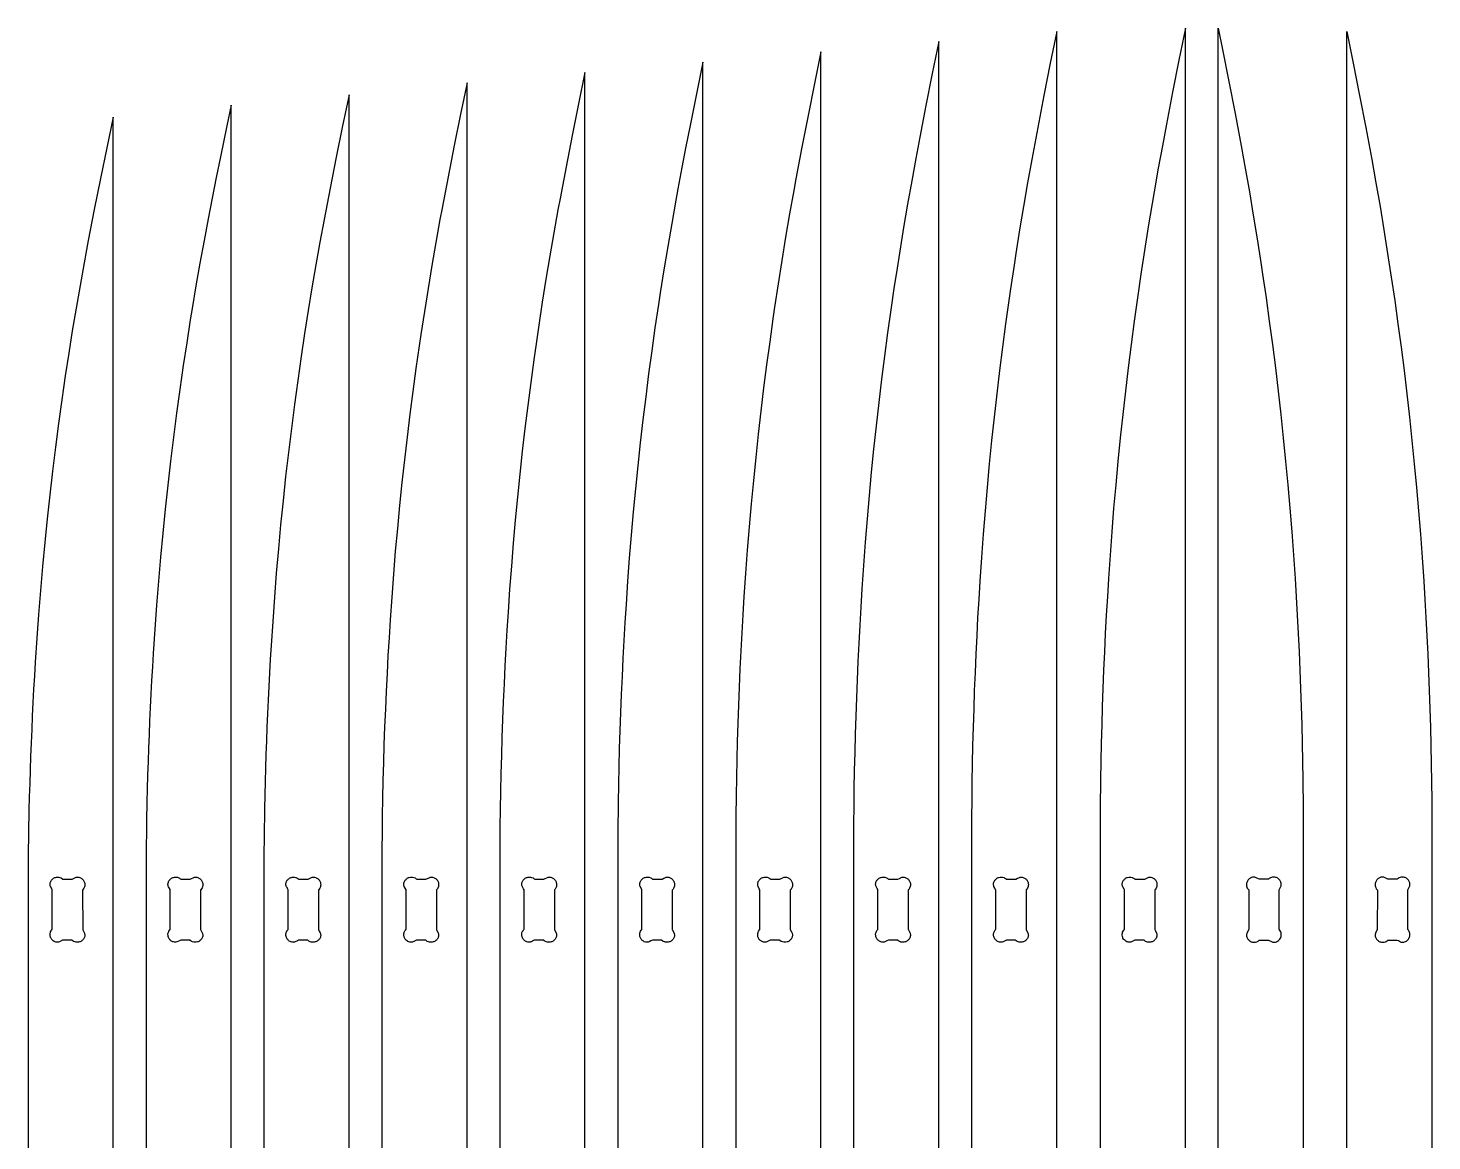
# Model space of a CAD drawing. Extents: x 141.1 to 183.9, y -70.4 to -35.8.
# Drawn here: x 158.1 to 163.87, y -40.63 to -36.05 of the extents above; entities that cross this region are included whole.
import ezdxf

# ---------------------------------------------------------------- set-up
doc = ezdxf.new("R2010")
doc.units = 0
doc.layers.get('0').update_dxf_attribs({"linetype": 'CONTINUOUS'})
doc.layers.add('SECTIONCUTEDGES', color=18, linetype='CONTINUOUS')

msp = doc.modelspace()

# ---------------------------------------------------------------- linework, layer by layer
msp.add_lwpolyline([(163.1609, -39.8011), (163.1613, -39.8009), (163.1981, -39.8008), (163.2134, -39.8081), (163.2162, -39.8091), (163.2176, -39.8094), (163.2205, -39.8098), (163.222, -39.8098), (163.2249, -39.8096), (163.2278, -39.8091), (163.232, -39.8076), (163.2361, -39.8056), (163.2398, -39.803), (163.243, -39.7999), (163.2459, -39.7964), (163.2481, -39.7925), (163.2493, -39.7897), (163.2507, -39.7854), (163.2513, -39.7809), (163.2514, -39.7794), (163.2512, -39.7748), (163.2504, -39.7705), (163.2489, -39.7663), (163.2469, -39.7624), (163.2443, -39.7588), (163.2429, -39.7577), (163.2424, -39.757), (163.2423, -39.5953), (163.2424, -39.5947), (163.2496, -39.58), (163.2506, -39.5773), (163.2511, -39.5745), (163.2513, -39.5716), (163.2512, -39.5687), (163.251, -39.5673), (163.2498, -39.5631), (163.2487, -39.5603), (163.2473, -39.5577), (163.2457, -39.5552), (163.2439, -39.5529), (163.2418, -39.5507), (163.2396, -39.5488), (163.2372, -39.5471), (163.2346, -39.5456), (163.2319, -39.5443), (163.2291, -39.5434), (163.2247, -39.5424), (163.2201, -39.542), (163.2156, -39.5424), (163.2111, -39.5433), (163.2074, -39.5446), (163.202, -39.5478), (163.2, -39.5495), (163.199, -39.5507), (163.1617, -39.5512), (163.158, -39.5497), (163.1478, -39.5444), (163.1451, -39.5433), (163.1423, -39.5425), (163.1394, -39.5421), (163.138, -39.5421), (163.1351, -39.5422), (163.1337, -39.5425), (163.1295, -39.5436), (163.1267, -39.5447), (163.1241, -39.5461), (163.1216, -39.5477), (163.1193, -39.5496), (163.1171, -39.5516), (163.1152, -39.5538), (163.1135, -39.5563), (163.112, -39.5588), (163.1107, -39.5615), (163.1098, -39.5643), (163.1088, -39.5687), (163.1084, -39.5733), (163.1088, -39.5779), (163.1097, -39.5824), (163.1102, -39.5838), (163.1117, -39.5874), (163.1124, -39.5888), (163.1146, -39.592), (163.1174, -39.5949), (163.1176, -39.7566), (163.1171, -39.7582), (163.1148, -39.763), (163.1102, -39.7719), (163.1093, -39.7746), (163.1087, -39.7774), (163.1085, -39.7789), (163.1085, -39.7817), (163.1089, -39.7846), (163.11, -39.7889), (163.1111, -39.7916), (163.1125, -39.7942), (163.1141, -39.7967), (163.116, -39.799), (163.118, -39.8012), (163.1202, -39.8031), (163.1227, -39.8048), (163.1252, -39.8063), (163.1279, -39.8076), (163.1307, -39.8085), (163.1336, -39.8093), (163.1366, -39.8097), (163.1412, -39.8098), (163.1458, -39.8093), (163.1502, -39.8081), (163.1538, -39.8066), (163.1559, -39.8055), (163.1597, -39.8026)], close=True)
at = {"layer": 'SECTIONCUTEDGES'}
for points in [[(162.3289, -45.1969), (162.3289, -36.068), (162.3023, -36.1994), (162.2763, -36.3309), (162.2678, -36.3748), (162.2429, -36.5065), (162.2266, -36.5944), (162.2093, -36.6908), (162.1926, -36.7873), (162.1765, -36.8838), (162.1611, -36.9805), (162.1536, -37.0289), (162.1391, -37.1257), (162.1321, -37.1741), (162.1188, -37.2697), (162.1061, -37.3654), (162.094, -37.4612), (162.0825, -37.5571), (162.0717, -37.653), (162.0614, -37.749), (162.0518, -37.8451), (162.0428, -37.9412), (162.0345, -38.0374), (162.0268, -38.1336), (162.0197, -38.2299), (162.0132, -38.3263), (162.0086, -38.4012), (162.0043, -38.4761), (162.0003, -38.5511), (161.9967, -38.6261), (161.9934, -38.7011), (161.9905, -38.7761), (161.9879, -38.8512), (161.9856, -38.9262), (161.9837, -39.0013), (161.9821, -39.0763), (161.9808, -39.1514), (161.9799, -39.2265), (161.9793, -39.2961), (161.9793, -41.993)], [(162.8572, -45.1969), (162.8572, -36.0546), (162.8306, -36.1862), (162.8047, -36.3179), (162.7794, -36.4498), (162.763, -36.5378), (162.7462, -36.63), (162.7292, -36.7266), (162.7209, -36.7749), (162.7049, -36.8716), (162.6894, -36.9684), (162.6746, -37.0653), (162.6605, -37.1623), (162.6471, -37.2581), (162.6344, -37.3539), (162.6223, -37.4499), (162.6108, -37.5459), (162.6, -37.6419), (162.5898, -37.7381), (162.5801, -37.8343), (162.5712, -37.9306), (162.5628, -38.0269), (162.5551, -38.1233), (162.548, -38.2197), (162.5415, -38.3162), (162.5369, -38.3912), (162.5326, -38.4663), (162.5286, -38.5414), (162.525, -38.6165), (162.5217, -38.6916), (162.5188, -38.7667), (162.5162, -38.8418), (162.5139, -38.917), (162.512, -38.9922), (162.5104, -39.0673), (162.5091, -39.1425), (162.5079, -39.256), (162.5076, -39.2874), (162.5076, -41.9883)], [(162.992, -45.1969), (162.992, -36.0546), (163.0099, -36.1423), (163.036, -36.274), (163.0615, -36.4058), (163.0862, -36.5378), (163.1031, -36.63), (163.1201, -36.7266), (163.1364, -36.8232), (163.1522, -36.92), (163.1673, -37.0169), (163.1746, -37.0653), (163.1888, -37.1623), (163.2021, -37.2581), (163.2148, -37.3539), (163.2269, -37.4499), (163.2384, -37.5459), (163.2493, -37.6419), (163.2595, -37.7381), (163.2691, -37.8343), (163.2781, -37.9306), (163.2864, -38.0269), (163.2942, -38.1233), (163.3013, -38.2197), (163.3077, -38.3162), (163.3124, -38.3912), (163.3167, -38.4663), (163.3206, -38.5414), (163.3242, -38.6165), (163.3275, -38.6916), (163.3304, -38.7667), (163.3331, -38.8418), (163.3353, -38.917), (163.3373, -38.9922), (163.3389, -39.0673), (163.3401, -39.1425), (163.3414, -39.256), (163.3416, -39.2874), (163.3416, -41.9883)], [(163.5203, -45.1969), (163.5203, -36.068), (163.547, -36.1994), (163.5729, -36.3309), (163.5981, -36.4626), (163.6226, -36.5944), (163.64, -36.6908), (163.6567, -36.7873), (163.6727, -36.8838), (163.6881, -36.9805), (163.7029, -37.0773), (163.7171, -37.1741), (163.7304, -37.2697), (163.7432, -37.3654), (163.7553, -37.4612), (163.7667, -37.5571), (163.7776, -37.653), (163.7878, -37.749), (163.7974, -37.8451), (163.8064, -37.9412), (163.8148, -38.0374), (163.8225, -38.1336), (163.8296, -38.2299), (163.8361, -38.3263), (163.8407, -38.4012), (163.845, -38.4761), (163.8489, -38.5511), (163.8525, -38.6261), (163.8558, -38.7011), (163.8588, -38.7761), (163.8614, -38.8512), (163.8637, -38.9262), (163.8656, -39.0013), (163.8672, -39.0763), (163.8684, -39.1514), (163.8694, -39.2265), (163.8699, -39.2961), (163.8699, -41.993)], [(161.8445, -45.1969), (161.8445, -36.1104), (161.8179, -36.2411), (161.792, -36.3721), (161.7667, -36.5032), (161.7503, -36.5906), (161.7335, -36.6823), (161.7165, -36.7783), (161.7001, -36.8743), (161.6844, -36.9705), (161.6693, -37.0668), (161.6619, -37.1149), (161.6478, -37.2113), (161.6344, -37.3065), (161.6217, -37.4018), (161.6096, -37.4971), (161.5981, -37.5925), (161.5873, -37.688), (161.5771, -37.7836), (161.5674, -37.8792), (161.5585, -37.9749), (161.5501, -38.0706), (161.5424, -38.1664), (161.5353, -38.2623), (161.5288, -38.3582), (161.5242, -38.4327), (161.5199, -38.5073), (161.5159, -38.582), (161.5123, -38.6566), (161.509, -38.7313), (161.5061, -38.8059), (161.5035, -38.8806), (161.5012, -38.9553), (161.4993, -39.03), (161.4977, -39.1047), (161.4964, -39.1794), (161.4955, -39.2542), (161.495, -39.3175), (161.4949, -42.0078)], [(160.8758, -45.1969), (160.8758, -36.1951), (160.8491, -36.3247), (160.8232, -36.4544), (160.8063, -36.5409), (160.7897, -36.6276), (160.7735, -36.7143), (160.7647, -36.7617), (160.7477, -36.8568), (160.7314, -36.9519), (160.7156, -37.0472), (160.7005, -37.1426), (160.6932, -37.1903), (160.679, -37.2858), (160.6657, -37.3801), (160.653, -37.4744), (160.6409, -37.5689), (160.6294, -37.6634), (160.6185, -37.758), (160.6083, -37.8527), (160.5987, -37.9474), (160.5897, -38.0422), (160.5814, -38.1371), (160.5736, -38.232), (160.5665, -38.327), (160.5601, -38.422), (160.5554, -38.4958), (160.5511, -38.5698), (160.5472, -38.6437), (160.5436, -38.7176), (160.5403, -38.7916), (160.5374, -38.8655), (160.5348, -38.9395), (160.5325, -39.0135), (160.5305, -39.0875), (160.5289, -39.1615), (160.5277, -39.2355), (160.5263, -39.3587), (160.5262, -42.0376)], [(161.3602, -45.1969), (161.3602, -36.1527), (161.3335, -36.2829), (161.3076, -36.4132), (161.2824, -36.5437), (161.2579, -36.6743), (161.2491, -36.722), (161.2321, -36.8175), (161.2157, -36.9131), (161.2, -37.0088), (161.1849, -37.1047), (161.1704, -37.2006), (161.1634, -37.2486), (161.1501, -37.3433), (161.1373, -37.4381), (161.1252, -37.533), (161.1138, -37.628), (161.1029, -37.723), (161.0927, -37.8181), (161.0831, -37.9133), (161.0741, -38.0086), (161.0657, -38.1039), (161.058, -38.1992), (161.0509, -38.2946), (161.0444, -38.3901), (161.0398, -38.4643), (161.0355, -38.5385), (161.0316, -38.6128), (161.028, -38.6871), (161.0247, -38.7614), (161.0217, -38.8357), (161.0191, -38.9101), (161.0169, -38.9844), (161.0149, -39.0588), (161.0133, -39.1331), (161.0121, -39.2075), (161.011, -39.2932), (161.0107, -39.3313), (161.0106, -42.0227)], [(160.3914, -45.1969), (160.3914, -36.2374), (160.3648, -36.3664), (160.3388, -36.4955), (160.3136, -36.6248), (160.2891, -36.7542), (160.2804, -36.8014), (160.2634, -36.896), (160.247, -36.9907), (160.2312, -37.0855), (160.2161, -37.1805), (160.2017, -37.2755), (160.1947, -37.323), (160.1813, -37.4169), (160.1686, -37.5108), (160.1565, -37.6048), (160.145, -37.6989), (160.1342, -37.793), (160.1239, -37.8873), (160.1143, -37.9816), (160.1054, -38.0759), (160.097, -38.1703), (160.0893, -38.2648), (160.0822, -38.3593), (160.0757, -38.4539), (160.0711, -38.5274), (160.0668, -38.601), (160.0628, -38.6745), (160.0592, -38.7481), (160.0559, -38.8217), (160.053, -38.8953), (160.0504, -38.969), (160.0481, -39.0426), (160.0462, -39.1163), (160.0446, -39.1899), (160.0433, -39.2636), (160.0424, -39.3373), (160.0419, -39.3998), (160.0418, -42.0524)], [(159.907, -45.1969), (159.907, -36.2798), (159.8804, -36.4082), (159.8545, -36.5367), (159.8292, -36.6653), (159.8047, -36.7941), (159.796, -36.8412), (159.779, -36.9353), (159.7626, -37.0295), (159.7469, -37.1239), (159.7318, -37.2184), (159.7173, -37.3129), (159.7103, -37.3602), (159.6969, -37.4536), (159.6842, -37.5471), (159.6721, -37.6407), (159.6607, -37.7343), (159.6498, -37.828), (159.6396, -37.9218), (159.63, -38.0157), (159.621, -38.1096), (159.6126, -38.2035), (159.6049, -38.2976), (159.5978, -38.3916), (159.5913, -38.4858), (159.5867, -38.5589), (159.5824, -38.6322), (159.5785, -38.7054), (159.5748, -38.7786), (159.5716, -38.8519), (159.5686, -38.9251), (159.566, -38.9984), (159.5637, -39.0717), (159.5618, -39.145), (159.5602, -39.2183), (159.5589, -39.2916), (159.558, -39.365), (159.5575, -39.4233), (159.5575, -42.0673)], [(158.9383, -45.1969), (158.9383, -36.3712), (158.9205, -36.4559), (158.8943, -36.5831), (158.8772, -36.6679), (158.8522, -36.7953), (158.8441, -36.8378), (158.8272, -36.9269), (158.8102, -37.02), (158.7939, -37.1133), (158.7781, -37.2067), (158.7705, -37.2534), (158.7557, -37.3469), (158.7415, -37.4406), (158.7274, -37.5387), (158.714, -37.6368), (158.7012, -37.7351), (158.6892, -37.8335), (158.6778, -37.9319), (158.6672, -38.0304), (158.6573, -38.129), (158.648, -38.2277), (158.6395, -38.3264), (158.6316, -38.4252), (158.6245, -38.5241), (158.6181, -38.623), (158.6148, -38.6785), (158.6116, -38.7341), (158.6087, -38.7896), (158.606, -38.8452), (158.6035, -38.9008), (158.6011, -38.9564), (158.599, -39.012), (158.597, -39.0677), (158.5953, -39.1233), (158.5938, -39.1789), (158.5924, -39.2345), (158.5909, -39.3093), (158.5889, -39.463), (158.5887, -39.4921), (158.5887, -42.0994)], [(159.4227, -45.1969), (159.4227, -36.3289), (159.396, -36.4565), (159.3701, -36.5843), (159.3449, -36.7123), (159.3203, -36.8404), (159.303, -36.9339), (159.2863, -37.0276), (159.2703, -37.1214), (159.2549, -37.2153), (159.2401, -37.3093), (159.2259, -37.4033), (159.2118, -37.5019), (159.1983, -37.6006), (159.1856, -37.6993), (159.1736, -37.7981), (159.1622, -37.8971), (159.1516, -37.9961), (159.1416, -38.0951), (159.1324, -38.1943), (159.1238, -38.2935), (159.116, -38.3927), (159.1089, -38.492), (159.1024, -38.5914), (159.0991, -38.6472), (159.096, -38.703), (159.0931, -38.7589), (159.0904, -38.8147), (159.0878, -38.8706), (159.0855, -38.9265), (159.0834, -38.9823), (159.0814, -39.0382), (159.0797, -39.0941), (159.0781, -39.15), (159.0768, -39.2059), (159.0756, -39.2618), (159.0738, -39.377), (159.0732, -39.4501), (159.0731, -42.0845)], [(158.4539, -45.1969), (158.4539, -36.4203), (158.4273, -36.5466), (158.4013, -36.6731), (158.3761, -36.7998), (158.3516, -36.9266), (158.3343, -37.0192), (158.3176, -37.1118), (158.3015, -37.2047), (158.2861, -37.2976), (158.2713, -37.3906), (158.2572, -37.4837), (158.243, -37.5812), (158.2296, -37.6788), (158.2169, -37.7766), (158.2048, -37.8744), (158.1935, -37.9723), (158.1828, -38.0703), (158.1729, -38.1683), (158.1636, -38.2664), (158.1551, -38.3646), (158.1473, -38.4629), (158.1401, -38.5612), (158.1337, -38.6595), (158.1304, -38.7148), (158.1273, -38.77), (158.1243, -38.8253), (158.1216, -38.8806), (158.1191, -38.9358), (158.1168, -38.9911), (158.1146, -39.0464), (158.1127, -39.1017), (158.1109, -39.157), (158.1094, -39.2124), (158.108, -39.2677), (158.1049, -39.4514), (158.1043, -39.5238), (158.1043, -42.1166)]]:
    msp.add_lwpolyline(points, dxfattribs=at)
for points in [[(158.2188, -39.809), (158.2148, -39.8079), (158.211, -39.8062), (158.2075, -39.804), (158.2046, -39.8016), (158.2029, -39.7999), (158.2013, -39.798), (158.1999, -39.7961), (158.1986, -39.7941), (158.1975, -39.7919), (158.1966, -39.7897), (158.1958, -39.7875), (158.1952, -39.7851), (158.1948, -39.7828), (158.1945, -39.7804), (158.1945, -39.7763), (158.195, -39.7728), (158.1958, -39.7694), (158.197, -39.7662), (158.1986, -39.7631), (158.2006, -39.7602), (158.2037, -39.7566), (158.2031, -39.5935), (158.1963, -39.58), (158.1954, -39.5773), (158.1948, -39.5745), (158.1946, -39.5716), (158.1948, -39.5687), (158.1953, -39.5659), (158.1961, -39.5631), (158.1973, -39.5603), (158.1986, -39.5577), (158.2002, -39.5552), (158.2021, -39.5529), (158.2041, -39.5507), (158.2064, -39.5488), (158.2088, -39.5471), (158.2113, -39.5456), (158.214, -39.5443), (158.2168, -39.5434), (158.2212, -39.5424), (158.2258, -39.542), (158.2304, -39.5424), (158.2349, -39.5433), (158.2406, -39.5457), (158.247, -39.5507), (158.2476, -39.5511), (158.2861, -39.5506), (158.2995, -39.5438), (158.3022, -39.5429), (158.3051, -39.5423), (158.3079, -39.5421), (158.3108, -39.5422), (158.3122, -39.5425), (158.3165, -39.5436), (158.3192, -39.5447), (158.3219, -39.5461), (158.3244, -39.5477), (158.3267, -39.5496), (158.3288, -39.5516), (158.3308, -39.5538), (158.3325, -39.5563), (158.334, -39.5588), (158.3352, -39.5615), (158.3362, -39.5643), (158.3372, -39.5687), (158.3375, -39.5733), (158.3372, -39.5779), (158.3362, -39.5824), (158.3339, -39.5881), (158.3284, -39.5953), (158.329, -39.7585), (158.3358, -39.7719), (158.3367, -39.7746), (158.3373, -39.7774), (158.3375, -39.7803), (158.3373, -39.7832), (158.3368, -39.786), (158.3359, -39.7889), (158.3348, -39.7916), (158.3334, -39.7942), (158.3318, -39.7967), (158.33, -39.799), (158.3279, -39.8012), (158.3257, -39.8031), (158.3233, -39.8048), (158.3207, -39.8063), (158.318, -39.8076), (158.3152, -39.8085), (158.3109, -39.8095), (158.3063, -39.8099), (158.3017, -39.8096), (158.2972, -39.8086), (158.2914, -39.8063), (158.2842, -39.8008), (158.246, -39.8013), (158.233, -39.8079), (158.2297, -39.8091), (158.2262, -39.8096), (158.2227, -39.8097)], [(158.701, -39.8086), (158.6984, -39.8076), (158.6958, -39.8064), (158.6934, -39.805), (158.6911, -39.8034), (158.6889, -39.8016), (158.687, -39.7996), (158.6852, -39.7974), (158.6836, -39.7951), (158.6822, -39.7926), (158.6811, -39.7901), (158.6798, -39.7858), (158.6792, -39.7825), (158.6789, -39.7791), (158.679, -39.7757), (158.6795, -39.7724), (158.6799, -39.7708), (158.6819, -39.7651), (158.6826, -39.7636), (158.6861, -39.7587), (158.6873, -39.7577), (158.6879, -39.7569), (158.6879, -39.5948), (158.6875, -39.5935), (158.6839, -39.5862), (158.6813, -39.5814), (158.6802, -39.5787), (158.6794, -39.5759), (158.679, -39.573), (158.679, -39.5702), (158.6791, -39.5687), (158.6797, -39.5659), (158.6805, -39.5631), (158.6816, -39.5603), (158.683, -39.5577), (158.6846, -39.5552), (158.6864, -39.5529), (158.6885, -39.5507), (158.6907, -39.5488), (158.6931, -39.5471), (158.6957, -39.5456), (158.6984, -39.5443), (158.7012, -39.5434), (158.7056, -39.5424), (158.7071, -39.5422), (158.7117, -39.5421), (158.7132, -39.5422), (158.7178, -39.5429), (158.7229, -39.5446), (158.7263, -39.5464), (158.7276, -39.5473), (158.7304, -39.5495), (158.7319, -39.551), (158.7692, -39.551), (158.7703, -39.5506), (158.7759, -39.5479), (158.7826, -39.5444), (158.7852, -39.5433), (158.788, -39.5425), (158.7909, -39.5421), (158.7923, -39.5421), (158.7952, -39.5422), (158.798, -39.5428), (158.8009, -39.5436), (158.8036, -39.5447), (158.8062, -39.5461), (158.8087, -39.5477), (158.811, -39.5496), (158.8132, -39.5516), (158.8151, -39.5538), (158.8169, -39.5563), (158.8183, -39.5588), (158.8196, -39.5615), (158.8206, -39.5643), (158.8215, -39.5687), (158.8219, -39.5733), (158.8216, -39.5779), (158.821, -39.5809), (158.8201, -39.5838), (158.819, -39.5867), (158.8171, -39.5901), (158.814, -39.5939), (158.8131, -39.5945), (158.8128, -39.5953), (158.8128, -39.7566), (158.8131, -39.7577), (158.8142, -39.7603), (158.8196, -39.7705), (158.8206, -39.7732), (158.8211, -39.7746), (158.8216, -39.7774), (158.8218, -39.7803), (158.8217, -39.7832), (158.8215, -39.7846), (158.8203, -39.7889), (158.8192, -39.7916), (158.8178, -39.7942), (158.8162, -39.7967), (158.8144, -39.799), (158.8123, -39.8012), (158.8101, -39.8031), (158.8077, -39.8048), (158.8051, -39.8063), (158.8024, -39.8076), (158.7996, -39.8085), (158.7952, -39.8095), (158.7922, -39.8098), (158.7891, -39.8098), (158.7845, -39.8093), (158.7801, -39.8081), (158.7745, -39.8055), (158.7705, -39.8025), (158.7697, -39.8015), (158.769, -39.8009), (158.7314, -39.8009), (158.7258, -39.8035), (158.7195, -39.8069), (158.7158, -39.8086), (158.7118, -39.8095), (158.7078, -39.8098), (158.7051, -39.8095)], [(159.1891, -39.8095), (159.1846, -39.8083), (159.1831, -39.8078), (159.1801, -39.8064), (159.1773, -39.8047), (159.1759, -39.8038), (159.1734, -39.8017), (159.1711, -39.7993), (159.1688, -39.7964), (159.1669, -39.7932), (159.1654, -39.7898), (159.1642, -39.7863), (159.1635, -39.7826), (159.1632, -39.7789), (159.1634, -39.7753), (159.164, -39.7717), (159.165, -39.7682), (159.1664, -39.7649), (159.1673, -39.7633), (159.1693, -39.7602), (159.1706, -39.7586), (159.172, -39.7574), (159.1724, -39.7566), (159.1724, -39.5953), (159.1722, -39.5944), (159.1714, -39.5925), (159.1678, -39.5853), (159.1656, -39.5814), (159.1645, -39.5787), (159.1638, -39.5759), (159.1636, -39.5745), (159.1633, -39.5716), (159.1635, -39.5687), (159.164, -39.5659), (159.1649, -39.5631), (159.166, -39.5603), (159.1674, -39.5577), (159.169, -39.5552), (159.1708, -39.5529), (159.1729, -39.5507), (159.1751, -39.5488), (159.1775, -39.5471), (159.1801, -39.5456), (159.1828, -39.5443), (159.1856, -39.5434), (159.1884, -39.5426), (159.193, -39.5421), (159.1976, -39.5422), (159.1991, -39.5424), (159.2036, -39.5433), (159.208, -39.5449), (159.2127, -39.5478), (159.2163, -39.5511), (159.2548, -39.5506), (159.2682, -39.5438), (159.271, -39.5429), (159.2724, -39.5425), (159.2752, -39.5421), (159.2781, -39.5421), (159.281, -39.5425), (159.2852, -39.5436), (159.288, -39.5447), (159.2906, -39.5461), (159.2931, -39.5477), (159.2954, -39.5496), (159.2976, -39.5516), (159.2995, -39.5538), (159.3012, -39.5563), (159.3027, -39.5588), (159.3039, -39.5615), (159.3049, -39.5643), (159.3059, -39.5687), (159.3063, -39.5733), (159.3059, -39.5779), (159.305, -39.5824), (159.3026, -39.5881), (159.2971, -39.5953), (159.2971, -39.7566), (159.2974, -39.7577), (159.3004, -39.7639), (159.3039, -39.7705), (159.305, -39.7732), (159.3058, -39.776), (159.3061, -39.7789), (159.3062, -39.7817), (159.3058, -39.7846), (159.3047, -39.7889), (159.3036, -39.7916), (159.3022, -39.7942), (159.3006, -39.7967), (159.2987, -39.799), (159.2967, -39.8012), (159.2944, -39.8031), (159.292, -39.8048), (159.2895, -39.8063), (159.2868, -39.8076), (159.284, -39.8085), (159.2796, -39.8095), (159.2765, -39.8098), (159.2719, -39.8097), (159.2674, -39.809), (159.263, -39.8076), (159.2602, -39.8063), (159.2575, -39.8046), (159.2551, -39.8027), (159.2539, -39.8013), (159.2532, -39.8008), (159.2161, -39.8009), (159.2147, -39.8013), (159.2102, -39.8035), (159.2014, -39.8081), (159.1988, -39.809), (159.196, -39.8096), (159.1947, -39.8097), (159.1919, -39.8098)], [(159.6724, -39.8093), (159.6683, -39.8081), (159.6645, -39.8064), (159.6626, -39.8053), (159.6592, -39.8029), (159.6561, -39.8), (159.6534, -39.7967), (159.6523, -39.7949), (159.6507, -39.792), (159.6495, -39.789), (159.6485, -39.7859), (159.6479, -39.7827), (159.6476, -39.7794), (159.6476, -39.7778), (159.6478, -39.7746), (159.6484, -39.7715), (159.6493, -39.7684), (159.6505, -39.7655), (159.652, -39.7627), (159.6538, -39.76), (159.6551, -39.7584), (159.6563, -39.7575), (159.6568, -39.7567), (159.6566, -39.5947), (159.6494, -39.58), (159.6489, -39.5787), (159.6482, -39.5759), (159.6478, -39.573), (159.6478, -39.5702), (159.6481, -39.5673), (159.6493, -39.5631), (159.6504, -39.5603), (159.6517, -39.5577), (159.6534, -39.5552), (159.6552, -39.5529), (159.6572, -39.5507), (159.6595, -39.5488), (159.6619, -39.5471), (159.6645, -39.5456), (159.6671, -39.5443), (159.6699, -39.5434), (159.6743, -39.5424), (159.6789, -39.542), (159.6835, -39.5424), (159.688, -39.5433), (159.6937, -39.5457), (159.6988, -39.5492), (159.7004, -39.5509), (159.7007, -39.5511), (159.7386, -39.5508), (159.7474, -39.5465), (159.7513, -39.5444), (159.754, -39.5433), (159.7553, -39.5429), (159.7582, -39.5423), (159.7611, -39.5421), (159.7625, -39.5421), (159.7654, -39.5425), (159.7696, -39.5436), (159.7724, -39.5447), (159.775, -39.5461), (159.7775, -39.5477), (159.7798, -39.5496), (159.7819, -39.5516), (159.7839, -39.5538), (159.7856, -39.5563), (159.7871, -39.5588), (159.7883, -39.5615), (159.7893, -39.5643), (159.7903, -39.5687), (159.7906, -39.5733), (159.7905, -39.5763), (159.7897, -39.5809), (159.7874, -39.5874), (159.7839, -39.5926), (159.783, -39.5936), (159.7818, -39.5946), (159.7815, -39.5952), (159.7815, -39.7567), (159.7818, -39.7577), (159.7889, -39.7719), (159.7898, -39.7746), (159.7904, -39.7774), (159.7906, -39.7803), (159.7904, -39.7832), (159.7899, -39.786), (159.789, -39.7889), (159.7879, -39.7916), (159.7866, -39.7942), (159.7849, -39.7967), (159.7831, -39.799), (159.7811, -39.8012), (159.7788, -39.8031), (159.7764, -39.8048), (159.7738, -39.8063), (159.7712, -39.8076), (159.7684, -39.8085), (159.764, -39.8095), (159.7594, -39.8099), (159.7548, -39.8096), (159.7533, -39.8093), (159.7488, -39.8081), (159.7439, -39.8059), (159.7394, -39.8026), (159.7384, -39.8014), (159.7377, -39.8009), (159.7373, -39.8008), (159.7005, -39.8009), (159.6994, -39.8012), (159.6945, -39.8035), (159.6883, -39.8069), (159.6845, -39.8086), (159.6832, -39.809), (159.6792, -39.8097), (159.6751, -39.8097)], [(160.1573, -39.8094), (160.1531, -39.8083), (160.1503, -39.8072), (160.1477, -39.8058), (160.1452, -39.8042), (160.1429, -39.8024), (160.1407, -39.8003), (160.1388, -39.7981), (160.1371, -39.7957), (160.1356, -39.7931), (160.1343, -39.7904), (160.1334, -39.7876), (160.1324, -39.7831), (160.1322, -39.7816), (160.1321, -39.7768), (160.1328, -39.772), (160.1341, -39.7674), (160.1357, -39.7639), (160.1369, -39.7621), (160.1386, -39.7597), (160.1405, -39.7576), (160.1412, -39.7566), (160.1411, -39.5948), (160.1393, -39.5907), (160.1344, -39.5814), (160.1333, -39.5787), (160.1325, -39.5759), (160.1323, -39.5745), (160.1321, -39.5716), (160.1323, -39.5687), (160.1328, -39.5659), (160.1336, -39.5631), (160.1347, -39.5603), (160.1361, -39.5577), (160.1377, -39.5552), (160.1396, -39.5529), (160.1416, -39.5507), (160.1438, -39.5488), (160.1463, -39.5471), (160.1488, -39.5456), (160.1515, -39.5443), (160.1543, -39.5434), (160.1572, -39.5426), (160.1618, -39.5421), (160.1664, -39.5422), (160.1679, -39.5424), (160.1724, -39.5433), (160.1781, -39.5457), (160.1814, -39.5478), (160.1835, -39.5495), (160.185, -39.551), (160.222, -39.5511), (160.2254, -39.5497), (160.237, -39.5438), (160.2397, -39.5429), (160.2425, -39.5423), (160.2454, -39.5421), (160.2483, -39.5422), (160.2511, -39.5428), (160.254, -39.5436), (160.2567, -39.5447), (160.2594, -39.5461), (160.2618, -39.5477), (160.2642, -39.5496), (160.2663, -39.5516), (160.2682, -39.5538), (160.27, -39.5563), (160.2715, -39.5588), (160.2727, -39.5615), (160.2737, -39.5643), (160.2746, -39.5687), (160.275, -39.5733), (160.2749, -39.5763), (160.2741, -39.5809), (160.2724, -39.586), (160.2693, -39.5914), (160.2669, -39.594), (160.2662, -39.5945), (160.2659, -39.5953), (160.2661, -39.7574), (160.2733, -39.7719), (160.2742, -39.7746), (160.2747, -39.7774), (160.2749, -39.7803), (160.2748, -39.7832), (160.2743, -39.786), (160.2734, -39.7889), (160.2723, -39.7916), (160.2709, -39.7942), (160.2693, -39.7967), (160.2675, -39.799), (160.2654, -39.8012), (160.2632, -39.8031), (160.2608, -39.8048), (160.2582, -39.8063), (160.2555, -39.8076), (160.2527, -39.8085), (160.2483, -39.8095), (160.2453, -39.8098), (160.2407, -39.8097), (160.2361, -39.809), (160.2296, -39.8066), (160.2244, -39.8032), (160.2235, -39.8023), (160.2223, -39.801), (160.2217, -39.8008), (160.1847, -39.8009), (160.1838, -39.8012), (160.1798, -39.8031), (160.1714, -39.8075), (160.1687, -39.8086), (160.1659, -39.8094), (160.1631, -39.8098), (160.1602, -39.8098)], [(160.6395, -39.8088), (160.6352, -39.8073), (160.6326, -39.806), (160.6301, -39.8045), (160.6279, -39.8028), (160.6257, -39.8009), (160.6238, -39.7987), (160.622, -39.7964), (160.6205, -39.794), (160.6192, -39.7914), (160.6182, -39.7887), (160.6174, -39.786), (160.6169, -39.7832), (160.6167, -39.781), (160.6166, -39.7767), (160.6172, -39.7725), (160.6183, -39.7683), (160.62, -39.7643), (160.6222, -39.7606), (160.6236, -39.7587), (160.625, -39.7575), (160.6255, -39.7566), (160.625, -39.5936), (160.6182, -39.58), (160.6172, -39.5773), (160.6169, -39.5759), (160.6165, -39.573), (160.6165, -39.5702), (160.6168, -39.5673), (160.618, -39.5631), (160.6191, -39.5603), (160.6205, -39.5577), (160.6221, -39.5552), (160.6239, -39.5529), (160.626, -39.5507), (160.6282, -39.5488), (160.6306, -39.5471), (160.6332, -39.5456), (160.6359, -39.5443), (160.6387, -39.5434), (160.6431, -39.5424), (160.6446, -39.5422), (160.6492, -39.5421), (160.6538, -39.5426), (160.6553, -39.5429), (160.6618, -39.5453), (160.6638, -39.5464), (160.6664, -39.5482), (160.6679, -39.5496), (160.669, -39.5509), (160.6697, -39.5512), (160.7061, -39.5512), (160.7079, -39.5506), (160.7152, -39.547), (160.72, -39.5444), (160.7227, -39.5433), (160.7255, -39.5425), (160.7269, -39.5423), (160.7298, -39.5421), (160.7327, -39.5422), (160.7355, -39.5428), (160.7383, -39.5436), (160.7411, -39.5447), (160.7437, -39.5461), (160.7462, -39.5477), (160.7485, -39.5496), (160.7507, -39.5516), (160.7526, -39.5538), (160.7543, -39.5563), (160.7558, -39.5588), (160.7571, -39.5615), (160.758, -39.5643), (160.7588, -39.5672), (160.7592, -39.5702), (160.7593, -39.5748), (160.7591, -39.5779), (160.7581, -39.5824), (160.7565, -39.5867), (160.7532, -39.592), (160.7502, -39.5953), (160.7503, -39.7567), (160.7507, -39.758), (160.7526, -39.7621), (160.7576, -39.7719), (160.7585, -39.7746), (160.7591, -39.7774), (160.7593, -39.7803), (160.7592, -39.7832), (160.7586, -39.786), (160.7578, -39.7889), (160.7567, -39.7916), (160.7553, -39.7942), (160.7537, -39.7967), (160.7519, -39.799), (160.7498, -39.8012), (160.7476, -39.8031), (160.7452, -39.8048), (160.7426, -39.8063), (160.7399, -39.8076), (160.7371, -39.8085), (160.7327, -39.8095), (160.7297, -39.8098), (160.7251, -39.8097), (160.7205, -39.809), (160.719, -39.8086), (160.7133, -39.8063), (160.7126, -39.8059), (160.7061, -39.8008), (160.6687, -39.801), (160.6615, -39.8045), (160.6556, -39.8076), (160.6512, -39.8091), (160.6504, -39.8093), (160.6455, -39.8096), (160.6446, -39.8096)], [(161.1246, -39.8091), (161.1218, -39.8083), (161.1191, -39.8072), (161.1164, -39.8058), (161.1139, -39.8042), (161.1116, -39.8024), (161.1095, -39.8003), (161.1075, -39.7981), (161.1058, -39.7957), (161.1043, -39.7931), (161.1031, -39.7904), (161.1021, -39.7876), (161.1011, -39.7827), (161.1008, -39.7795), (161.1011, -39.7743), (161.1022, -39.7693), (161.1042, -39.7641), (161.1085, -39.7582), (161.1098, -39.757), (161.1099, -39.7566), (161.1098, -39.595), (161.1095, -39.5939), (161.1076, -39.5898), (161.1025, -39.58), (161.1016, -39.5773), (161.101, -39.5745), (161.1008, -39.5716), (161.101, -39.5687), (161.1015, -39.5659), (161.1024, -39.5631), (161.1035, -39.5603), (161.1049, -39.5577), (161.1065, -39.5552), (161.1083, -39.5529), (161.1104, -39.5507), (161.1126, -39.5488), (161.115, -39.5471), (161.1176, -39.5456), (161.1203, -39.5443), (161.1231, -39.5434), (161.1274, -39.5424), (161.129, -39.5422), (161.1336, -39.5421), (161.1381, -39.5426), (161.1396, -39.5429), (161.1462, -39.5453), (161.1508, -39.5482), (161.1524, -39.5497), (161.1532, -39.5507), (161.1538, -39.5511), (161.1909, -39.551), (161.192, -39.5507), (161.1969, -39.5484), (161.2044, -39.5444), (161.2057, -39.5438), (161.2085, -39.5429), (161.2113, -39.5423), (161.2127, -39.5421), (161.2156, -39.5421), (161.2185, -39.5425), (161.2227, -39.5436), (161.2255, -39.5447), (161.2281, -39.5461), (161.2306, -39.5477), (161.2329, -39.5496), (161.235, -39.5516), (161.237, -39.5538), (161.2387, -39.5563), (161.2402, -39.5588), (161.2414, -39.5615), (161.2424, -39.5643), (161.2434, -39.5687), (161.2437, -39.5733), (161.2434, -39.5779), (161.2432, -39.5794), (161.242, -39.5838), (161.2411, -39.586), (161.238, -39.5914), (161.2362, -39.5935), (161.235, -39.5945), (161.2346, -39.5953), (161.2349, -39.7575), (161.2393, -39.7666), (161.242, -39.7719), (161.2425, -39.7732), (161.2432, -39.776), (161.2436, -39.7789), (161.2437, -39.7817), (161.2435, -39.7832), (161.243, -39.786), (161.2422, -39.7889), (161.241, -39.7916), (161.2397, -39.7942), (161.2381, -39.7967), (161.2362, -39.799), (161.2342, -39.8012), (161.2319, -39.8031), (161.2295, -39.8048), (161.227, -39.8063), (161.2243, -39.8076), (161.2215, -39.8085), (161.2171, -39.8095), (161.2125, -39.8099), (161.2079, -39.8096), (161.2034, -39.8086), (161.1977, -39.8063), (161.192, -39.8021), (161.1908, -39.8009), (161.1905, -39.8008), (161.1534, -39.8009), (161.1524, -39.8013), (161.1467, -39.804), (161.1388, -39.8081), (161.1361, -39.8091), (161.1332, -39.8096), (161.1304, -39.8098), (161.1275, -39.8097)], [(161.611, -39.8095), (161.6065, -39.8083), (161.6034, -39.8071), (161.6005, -39.8056), (161.5978, -39.8038), (161.5953, -39.8017), (161.593, -39.7993), (161.5918, -39.7979), (161.5897, -39.7948), (161.5888, -39.7932), (161.5872, -39.7898), (161.5861, -39.7863), (161.5854, -39.7826), (161.5851, -39.7789), (161.5852, -39.7753), (161.5858, -39.7717), (161.5868, -39.7682), (161.5883, -39.7649), (161.5901, -39.7617), (161.5924, -39.7587), (161.5939, -39.7574), (161.5943, -39.7566), (161.5943, -39.5953), (161.5938, -39.5936), (161.5915, -39.5889), (161.5869, -39.58), (161.586, -39.5773), (161.5854, -39.5745), (161.5853, -39.573), (161.5852, -39.5702), (161.5856, -39.5673), (161.5867, -39.5631), (161.5879, -39.5603), (161.5892, -39.5577), (161.5908, -39.5552), (161.5927, -39.5529), (161.5947, -39.5507), (161.597, -39.5488), (161.5994, -39.5471), (161.6019, -39.5456), (161.6046, -39.5443), (161.6074, -39.5434), (161.6118, -39.5424), (161.6164, -39.542), (161.6179, -39.5421), (161.6225, -39.5426), (161.627, -39.5438), (161.6326, -39.5464), (161.6345, -39.5478), (161.6367, -39.5496), (161.6377, -39.5508), (161.6384, -39.5512), (161.6748, -39.5512), (161.6767, -39.5506), (161.6831, -39.5474), (161.6888, -39.5444), (161.6901, -39.5438), (161.6928, -39.5429), (161.6957, -39.5423), (161.6985, -39.5421), (161.7, -39.5421), (161.7028, -39.5425), (161.7071, -39.5436), (161.7098, -39.5447), (161.7125, -39.5461), (161.715, -39.5477), (161.7173, -39.5496), (161.7194, -39.5516), (161.7214, -39.5538), (161.7231, -39.5563), (161.7246, -39.5588), (161.7258, -39.5615), (161.7268, -39.5643), (161.7278, -39.5687), (161.7281, -39.5717), (161.728, -39.5763), (161.7272, -39.5809), (161.7249, -39.5874), (161.7214, -39.5926), (161.7192, -39.5947), (161.719, -39.5953), (161.7191, -39.7572), (161.7196, -39.7585), (161.7264, -39.7719), (161.7273, -39.7746), (161.7279, -39.7774), (161.7281, -39.7803), (161.7279, -39.7832), (161.7277, -39.7846), (161.7265, -39.7889), (161.7254, -39.7916), (161.724, -39.7942), (161.7224, -39.7967), (161.7206, -39.799), (161.7185, -39.8012), (161.7163, -39.8031), (161.7139, -39.8048), (161.7113, -39.8063), (161.7086, -39.8076), (161.7058, -39.8085), (161.7015, -39.8095), (161.6984, -39.8098), (161.6938, -39.8097), (161.6893, -39.809), (161.6878, -39.8086), (161.6827, -39.8066), (161.68, -39.8051), (161.6763, -39.802), (161.6758, -39.8013), (161.6751, -39.8008), (161.6381, -39.8008), (161.6311, -39.804), (161.6233, -39.8081), (161.6206, -39.809), (161.6179, -39.8096), (161.6165, -39.8097), (161.6137, -39.8098)], [(162.0934, -39.809), (162.0896, -39.8078), (162.086, -39.8062), (162.0827, -39.8041), (162.0796, -39.8016), (162.0782, -39.8002), (162.0756, -39.7972), (162.0737, -39.7943), (162.0729, -39.7927), (162.0715, -39.7895), (162.0704, -39.7862), (162.0698, -39.7828), (162.0696, -39.781), (162.0695, -39.7776), (162.0697, -39.7742), (162.0704, -39.7708), (162.0714, -39.7676), (162.0728, -39.7645), (162.0746, -39.7615), (162.0773, -39.7582), (162.0781, -39.7576), (162.0786, -39.7567), (162.0785, -39.5948), (162.0782, -39.5938), (162.0754, -39.588), (162.0713, -39.58), (162.0704, -39.5773), (162.0698, -39.5745), (162.0696, -39.573), (162.0696, -39.5702), (162.07, -39.5673), (162.0711, -39.5631), (162.0722, -39.5603), (162.0736, -39.5577), (162.0752, -39.5552), (162.077, -39.5529), (162.0791, -39.5507), (162.0813, -39.5488), (162.0837, -39.5471), (162.0863, -39.5456), (162.089, -39.5443), (162.0918, -39.5434), (162.0962, -39.5424), (162.1008, -39.542), (162.1023, -39.5421), (162.1069, -39.5426), (162.1113, -39.5438), (162.1142, -39.5449), (162.1189, -39.5478), (162.121, -39.5496), (162.122, -39.5508), (162.1226, -39.5511), (162.1606, -39.5508), (162.1683, -39.547), (162.1732, -39.5444), (162.1758, -39.5433), (162.1786, -39.5425), (162.1815, -39.5421), (162.1844, -39.5421), (162.1872, -39.5425), (162.1915, -39.5436), (162.1942, -39.5447), (162.1968, -39.5461), (162.1993, -39.5477), (162.2017, -39.5496), (162.2038, -39.5516), (162.2057, -39.5538), (162.2075, -39.5563), (162.2089, -39.5588), (162.2102, -39.5615), (162.2112, -39.5643), (162.2121, -39.5687), (162.2125, -39.5733), (162.2122, -39.5779), (162.2116, -39.5809), (162.2092, -39.5874), (162.2068, -39.5914), (162.2038, -39.5944), (162.2034, -39.5952), (162.2036, -39.7574), (162.2107, -39.7719), (162.2117, -39.7746), (162.2122, -39.7774), (162.2124, -39.7803), (162.2123, -39.7832), (162.2118, -39.786), (162.2109, -39.7889), (162.2098, -39.7916), (162.2084, -39.7942), (162.2068, -39.7967), (162.205, -39.799), (162.2029, -39.8012), (162.2007, -39.8031), (162.1983, -39.8048), (162.1957, -39.8063), (162.193, -39.8076), (162.1902, -39.8085), (162.1858, -39.8095), (162.1843, -39.8097), (162.1797, -39.8098), (162.1751, -39.8093), (162.1707, -39.8081), (162.1671, -39.8066), (162.1625, -39.8037), (162.1596, -39.8009), (162.1592, -39.8008), (162.1225, -39.8008), (162.109, -39.8075), (162.1054, -39.8089), (162.1042, -39.8092), (162.1004, -39.8097), (162.0992, -39.8097), (162.0954, -39.8094)], [(162.6229, -39.8094), (162.6193, -39.8084), (162.6172, -39.8076), (162.6132, -39.8056), (162.6095, -39.803), (162.6062, -39.7999), (162.6034, -39.7964), (162.6011, -39.7925), (162.5999, -39.7897), (162.5986, -39.7854), (162.5979, -39.7809), (162.5979, -39.7763), (162.5985, -39.7719), (162.5998, -39.7677), (162.6016, -39.7636), (162.604, -39.7599), (162.605, -39.7588), (162.6063, -39.7577), (162.6069, -39.7568), (162.607, -39.5953), (162.6068, -39.5947), (162.6055, -39.5916), (162.6002, -39.5814), (162.5991, -39.5787), (162.5987, -39.5773), (162.5981, -39.5745), (162.5979, -39.5716), (162.5981, -39.5687), (162.5986, -39.5659), (162.5994, -39.5631), (162.6006, -39.5603), (162.6019, -39.5577), (162.6035, -39.5552), (162.6054, -39.5529), (162.6074, -39.5507), (162.6097, -39.5488), (162.6121, -39.5471), (162.6146, -39.5456), (162.6173, -39.5443), (162.6201, -39.5434), (162.6245, -39.5424), (162.6291, -39.542), (162.6337, -39.5424), (162.6382, -39.5433), (162.6418, -39.5446), (162.6472, -39.5478), (162.6494, -39.5496), (162.6504, -39.5508), (162.6511, -39.5512), (162.6875, -39.5512), (162.6885, -39.5509), (162.6903, -39.5501), (162.7015, -39.5444), (162.7042, -39.5433), (162.7069, -39.5425), (162.7098, -39.5421), (162.7127, -39.5421), (162.7155, -39.5425), (162.7198, -39.5436), (162.7225, -39.5447), (162.7252, -39.5461), (162.7277, -39.5477), (162.73, -39.5496), (162.7321, -39.5516), (162.7341, -39.5538), (162.7358, -39.5563), (162.7373, -39.5588), (162.7385, -39.5615), (162.7395, -39.5643), (162.7405, -39.5687), (162.7408, -39.5733), (162.7405, -39.5779), (162.7395, -39.5824), (162.7391, -39.5838), (162.7376, -39.5874), (162.7346, -39.592), (162.733, -39.5938), (162.7323, -39.5943), (162.7318, -39.595), (162.7317, -39.7566), (162.7318, -39.7571), (162.734, -39.7621), (162.7391, -39.7719), (162.74, -39.7746), (162.7403, -39.776), (162.7407, -39.7789), (162.7407, -39.7817), (162.7404, -39.7846), (162.7392, -39.7889), (162.7381, -39.7916), (162.7367, -39.7942), (162.7351, -39.7967), (162.7333, -39.799), (162.7312, -39.8012), (162.729, -39.8031), (162.7266, -39.8048), (162.724, -39.8063), (162.7213, -39.8076), (162.7185, -39.8085), (162.7157, -39.8093), (162.7111, -39.8098), (162.7065, -39.8097), (162.702, -39.809), (162.6976, -39.8076), (162.6941, -39.8059), (162.6894, -39.8024), (162.6884, -39.8012), (162.688, -39.8009), (162.6511, -39.8008), (162.6496, -39.8012), (162.6447, -39.8035), (162.6358, -39.8081), (162.6331, -39.8091), (162.6302, -39.8096), (162.6273, -39.8098), (162.6258, -39.8098)], [(163.7734, -39.5889), (163.778, -39.58), (163.7789, -39.5773), (163.7795, -39.5745), (163.7797, -39.5716), (163.7795, -39.5687), (163.779, -39.5659), (163.7781, -39.5631), (163.777, -39.5603), (163.7756, -39.5577), (163.774, -39.5552), (163.7722, -39.5529), (163.7702, -39.5507), (163.7679, -39.5488), (163.7655, -39.5471), (163.7629, -39.5456), (163.7602, -39.5443), (163.7574, -39.5434), (163.7531, -39.5424), (163.7485, -39.542), (163.7439, -39.5424), (163.7394, -39.5433), (163.735, -39.5449), (163.731, -39.5473), (163.7272, -39.5508), (163.7267, -39.5511), (163.6882, -39.5506), (163.6748, -39.5438), (163.672, -39.5429), (163.6692, -39.5423), (163.6663, -39.5421), (163.6635, -39.5422), (163.6606, -39.5428), (163.6578, -39.5436), (163.655, -39.5447), (163.6524, -39.5461), (163.6499, -39.5477), (163.6476, -39.5496), (163.6455, -39.5516), (163.6435, -39.5538), (163.6418, -39.5563), (163.6403, -39.5588), (163.6391, -39.5615), (163.6381, -39.5643), (163.6371, -39.5687), (163.6368, -39.5733), (163.6371, -39.5779), (163.6381, -39.5824), (163.6391, -39.5853), (163.6416, -39.5901), (163.644, -39.5933), (163.6448, -39.5939), (163.6459, -39.5953), (163.6457, -39.7574), (163.6385, -39.7719), (163.6376, -39.7746), (163.6373, -39.776), (163.6369, -39.7789), (163.6368, -39.7817), (163.6372, -39.7846), (163.6383, -39.7889), (163.6395, -39.7916), (163.6408, -39.7942), (163.6424, -39.7967), (163.6443, -39.799), (163.6463, -39.8012), (163.6486, -39.8031), (163.651, -39.8048), (163.6535, -39.8063), (163.6562, -39.8076), (163.659, -39.8085), (163.6634, -39.8095), (163.668, -39.8099), (163.6726, -39.8096), (163.6741, -39.8093), (163.6786, -39.8081), (163.6814, -39.807), (163.6861, -39.8042), (163.6895, -39.801), (163.69, -39.8008), (163.7275, -39.801), (163.732, -39.8031), (163.7402, -39.8075), (163.7438, -39.8089), (163.7463, -39.8094), (163.7501, -39.8097), (163.7539, -39.8094), (163.7577, -39.8085), (163.7614, -39.8071), (163.7649, -39.8052), (163.7681, -39.8029), (163.7711, -39.8002), (163.7736, -39.7972), (163.7755, -39.7943), (163.7771, -39.7912), (163.7783, -39.7879), (163.7792, -39.7845), (163.7797, -39.781), (163.7798, -39.7776), (163.7797, -39.7759), (163.7792, -39.7725), (163.7784, -39.7692), (163.7771, -39.766), (163.7756, -39.763), (163.7737, -39.7601), (163.7719, -39.7581), (163.7712, -39.7577), (163.7706, -39.7567), (163.7708, -39.5945)]]:
    msp.add_lwpolyline(points, close=True, dxfattribs=at)

doc.saveas('drawing.dxf')
